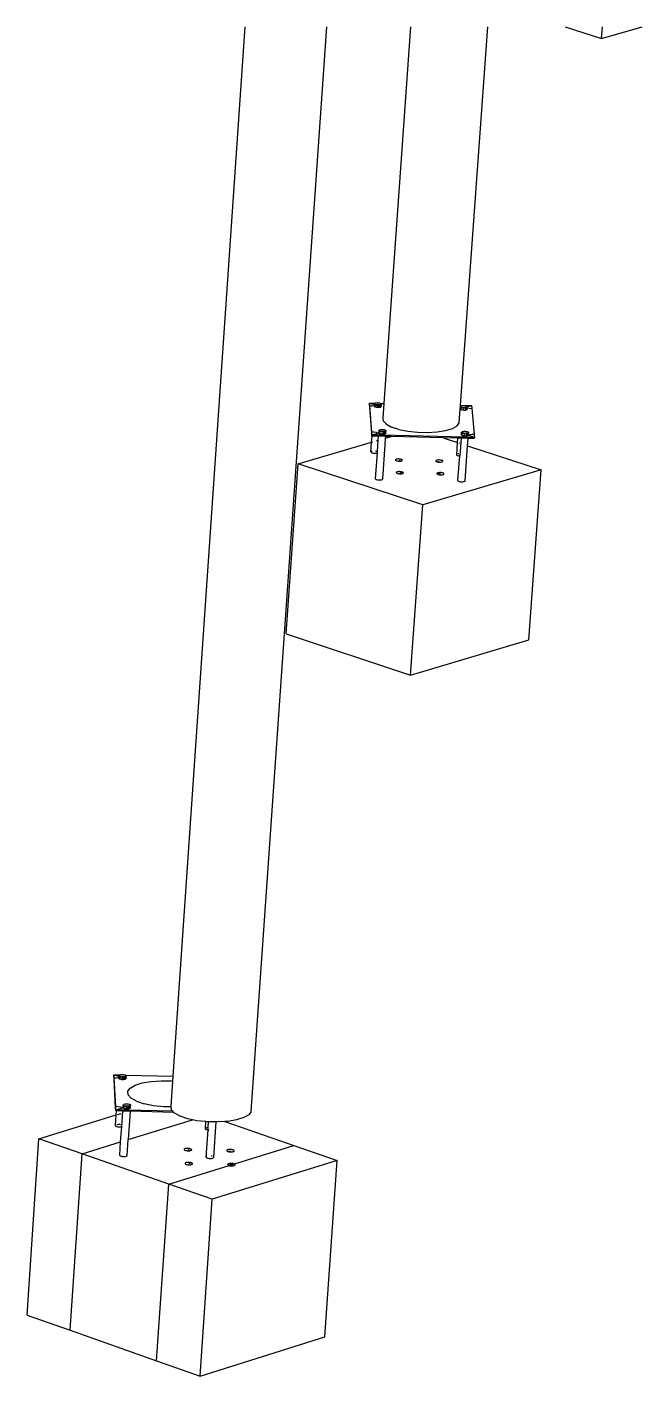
# Model space of a CAD drawing. Header units: inches. Extents: x -1925 to 2960, y -1726 to 1726.
# Drawn here: x 632.9 to 726.8, y 1520.1 to 1726 of the extents above; entities that cross this region are included whole.
import ezdxf

# ---------------------------------------------------------------- set-up
doc = ezdxf.new("R2010")
doc.units = ezdxf.units.IN
doc.header["$MEASUREMENT"] = 0

msp = doc.modelspace()

# ---------------------------------------------------------------- linework, layer by layer
for p, q in [((655.25, 1565.87), (666.23, 1726.03)), ((667.13, 1560.5), (678.69, 1726.03)), ((687.42, 1668.56), (691.51, 1726.03)), ((699.07, 1668.28), (703.25, 1726.03)), ((715.03, 1726.03), (720.6, 1724.26)), ((720.6, 1724.26), (726.76, 1726.03)), ((720.6, 1724.26), (720.73, 1726.03)), ((685.19, 1668.44), (685.2, 1668.62)), ((685.23, 1668.02), (685.19, 1668.44)), ((685.24, 1668.19), (685.2, 1668.62)), ((685.2, 1668.62), (686.01, 1668.6)), ((685.2, 1668.62), (686.17, 1668.3)), ((685.23, 1668.02), (685.24, 1668.19)), ((685.54, 1664.02), (685.23, 1668.02)), ((685.24, 1668.19), (685.59, 1668.2)), ((685.55, 1664.19), (685.24, 1668.19)), ((685.59, 1668.2), (685.92, 1668.23)), ((685.92, 1668.21), (685.91, 1668.16)), ((685.92, 1668.2), (685.91, 1668.16)), ((685.91, 1668.16), (685.93, 1668.11)), ((685.97, 1668.25), (685.92, 1668.21)), ((685.92, 1668.23), (685.93, 1668.23)), ((685.92, 1668.16), (685.94, 1668.2)), ((685.92, 1668.16), (685.93, 1668.2)), ((685.93, 1668.2), (685.92, 1668.2)), ((685.95, 1668.12), (685.92, 1668.16)), ((685.93, 1668.23), (685.95, 1668.52)), ((685.93, 1668.23), (686, 1668.25)), ((685.97, 1668.24), (685.93, 1668.2)), ((685.93, 1668.2), (685.93, 1668.23)), ((685.93, 1668.11), (685.99, 1668.07)), ((685.94, 1668.2), (685.99, 1668.24)), ((685.95, 1668.52), (685.96, 1668.56)), ((685.97, 1668.48), (685.95, 1668.52)), ((686, 1668.08), (685.95, 1668.12)), ((685.96, 1668.56), (686.01, 1668.6)), ((686.03, 1668.44), (685.97, 1668.48)), ((686.06, 1668.28), (685.97, 1668.25)), ((686, 1668.25), (685.97, 1668.24)), ((685.99, 1668.24), (686.02, 1668.25)), ((685.99, 1668.07), (686.07, 1668.03)), ((686.06, 1668.27), (686, 1668.25)), ((686, 1668.25), (686.02, 1668.25)), ((686.09, 1668.04), (686, 1668.08)), ((686.01, 1668.6), (686.09, 1668.64)), ((686.01, 1668.6), (686.01, 1668.6)), ((686.02, 1668.25), (686.2, 1668.29)), ((686.02, 1668.25), (686.07, 1668.27)), ((686.11, 1668.4), (686.03, 1668.44)), ((686.17, 1668.3), (686.06, 1668.27)), ((686.17, 1668.3), (686.06, 1668.28)), ((686.07, 1668.27), (686.18, 1668.3)), ((686.07, 1668.03), (686.19, 1668)), ((686.09, 1668.64), (686.2, 1668.66)), ((686.2, 1668.01), (686.09, 1668.04)), ((686.22, 1668.37), (686.11, 1668.4)), ((686.3, 1668.32), (686.17, 1668.3)), ((686.18, 1668.3), (686.17, 1668.3)), ((686.17, 1668.3), (686.17, 1668.3)), ((686.17, 1668.3), (686.18, 1668.3)), ((686.18, 1668.3), (686.18, 1668.3)), ((686.18, 1668.3), (686.22, 1668.3)), ((686.18, 1668.3), (686.19, 1668.3)), ((686.19, 1668), (686.32, 1667.98)), ((686.2, 1668.66), (686.33, 1668.67)), ((686.2, 1668.29), (686.22, 1668.3)), ((686.33, 1667.99), (686.2, 1668.01)), ((686.35, 1668.36), (686.22, 1668.37)), ((686.22, 1668.3), (686.36, 1668.36)), ((686.22, 1668.3), (686.3, 1668.31)), ((686.44, 1668.32), (686.3, 1668.32)), ((686.3, 1668.31), (686.44, 1668.31)), ((686.32, 1667.98), (686.46, 1667.97)), ((686.33, 1668.67), (686.46, 1668.67)), ((686.46, 1667.99), (686.33, 1667.99)), ((686.36, 1668.36), (686.35, 1668.36)), ((686.49, 1668.35), (686.36, 1668.36)), ((686.58, 1668.31), (686.44, 1668.32)), ((686.58, 1668.3), (686.44, 1668.31)), ((686.81, 1668.26), (686.45, 1668.15)), ((686.46, 1667.99), (686.45, 1668.14)), ((686.45, 1668.14), (686.97, 1668.13)), ((686.46, 1668.67), (686.6, 1668.67)), ((686.6, 1667.99), (686.46, 1667.99)), ((686.46, 1667.97), (686.46, 1667.99)), ((686.46, 1667.98), (686.6, 1667.98)), ((686.62, 1668.35), (686.49, 1668.35)), ((686.71, 1668.29), (686.58, 1668.31)), ((686.58, 1668.3), (686.7, 1668.28)), ((686.6, 1668.67), (686.73, 1668.65)), ((686.72, 1668), (686.6, 1667.99)), ((686.6, 1667.98), (686.73, 1668)), ((686.75, 1668.36), (686.62, 1668.35)), ((686.71, 1668.28), (686.7, 1668.28)), ((686.7, 1668.28), (686.81, 1668.26)), ((686.83, 1668.26), (686.71, 1668.29)), ((686.82, 1668.26), (686.71, 1668.28)), ((686.83, 1668.02), (686.72, 1668)), ((686.73, 1668.65), (686.84, 1668.62)), ((686.73, 1668), (686.85, 1668.02)), ((686.86, 1668.39), (686.75, 1668.36)), ((686.81, 1668.26), (686.9, 1668.22)), ((686.82, 1668.26), (686.81, 1668.26)), ((686.83, 1668.25), (686.82, 1668.26)), ((686.83, 1668.26), (686.82, 1668.26)), ((686.92, 1668.22), (686.83, 1668.26)), ((686.92, 1668.22), (686.83, 1668.25)), ((686.91, 1668.06), (686.83, 1668.02)), ((686.84, 1668.62), (686.93, 1668.58)), ((686.85, 1668.02), (686.93, 1668.05)), ((686.94, 1668.42), (686.86, 1668.39)), ((686.9, 1668.22), (686.96, 1668.18)), ((686.96, 1668.09), (686.91, 1668.06)), ((686.97, 1668.17), (686.92, 1668.22)), ((686.97, 1668.18), (686.92, 1668.22)), ((686.93, 1668.58), (687.42, 1668.56)), ((686.93, 1668.58), (686.93, 1668.58)), ((686.93, 1668.58), (686.98, 1668.54)), ((686.93, 1668.05), (686.98, 1668.09)), ((686.99, 1668.46), (686.94, 1668.42)), ((686.96, 1668.18), (686.98, 1668.14)), ((686.97, 1668.13), (686.96, 1668.09)), ((687, 1668.14), (686.97, 1668.18)), ((686.98, 1668.16), (686.97, 1668.17)), ((686.98, 1668.14), (686.97, 1668.13)), ((686.97, 1668.13), (686.99, 1668.13)), ((686.98, 1668.54), (687, 1668.5)), ((686.98, 1668.16), (687, 1668.5)), ((686.99, 1668.13), (686.98, 1668.16)), ((686.98, 1668.14), (686.98, 1668.16)), ((686.98, 1668.09), (686.99, 1668.13)), ((687, 1668.5), (686.99, 1668.46)), ((686.99, 1668.13), (687, 1668.14)), ((687, 1668.13), (686.99, 1668.13)), ((686.99, 1668.13), (687, 1668.13)), ((686.99, 1668.13), (686.99, 1668.13)), ((687.26, 1666.32), (687.42, 1668.56)), ((699.04, 1667.79), (699.06, 1668.07)), ((699.06, 1668.13), (699.07, 1668.28)), ((699.06, 1668.13), (699.11, 1668.17)), ((699.06, 1668.13), (699.06, 1668.13)), ((699.06, 1668.07), (699.06, 1668.13)), ((699.07, 1668.05), (699.06, 1668.07)), ((699.07, 1668.28), (699.4, 1668.27)), ((699.12, 1668.01), (699.07, 1668.05)), ((699.11, 1668.17), (699.19, 1668.2)), ((699.21, 1667.97), (699.12, 1668.01)), ((699.26, 1667.87), (699.15, 1667.85)), ((699.17, 1667.84), (699.27, 1667.87)), ((699.19, 1668.2), (699.3, 1668.23)), ((699.32, 1667.94), (699.21, 1667.97)), ((699.39, 1667.88), (699.26, 1667.87)), ((699.27, 1667.87), (699.4, 1667.88)), ((699.3, 1668.23), (699.42, 1668.24)), ((699.45, 1667.92), (699.32, 1667.94)), ((699.53, 1667.89), (699.39, 1667.88)), ((699.4, 1668.27), (699.42, 1668.24)), ((699.4, 1668.27), (700.77, 1668.24)), ((699.4, 1667.88), (699.53, 1667.88)), ((699.42, 1668.24), (699.56, 1668.24)), ((699.42, 1668.24), (699.42, 1668.24)), ((699.59, 1667.91), (699.45, 1667.92)), ((699.53, 1667.89), (699.59, 1667.9)), ((699.59, 1667.88), (699.53, 1667.89)), ((699.53, 1667.88), (699.59, 1667.88)), ((699.56, 1668.24), (699.7, 1668.23)), ((699.72, 1667.92), (699.59, 1667.91)), ((699.7, 1668.23), (699.83, 1668.21)), ((699.85, 1667.93), (699.72, 1667.92)), ((699.81, 1667.86), (699.72, 1667.87)), ((699.72, 1667.86), (699.8, 1667.85)), ((699.92, 1667.83), (699.81, 1667.86)), ((699.83, 1668.21), (699.94, 1668.18)), ((699.9, 1667.94), (699.85, 1667.93)), ((699.96, 1667.95), (699.9, 1667.94)), ((699.9, 1667.94), (700.09, 1667.89)), ((699.94, 1668.18), (700.02, 1668.15)), ((700.04, 1667.99), (699.96, 1667.95)), ((700.02, 1668.15), (700.08, 1668.11)), ((700.09, 1668.02), (700.04, 1667.99)), ((700.08, 1668.11), (700.1, 1668.07)), ((700.08, 1667.74), (700.09, 1667.89)), ((700.1, 1668.07), (700.09, 1668.02)), ((700.09, 1667.89), (700.1, 1668.07)), ((700.09, 1667.89), (700.12, 1667.88)), ((700.1, 1668.05), (700.75, 1668.25)), ((700.12, 1667.88), (700.45, 1667.83)), ((700.77, 1668.24), (700.81, 1667.81)), ((687.32, 1665.85), (687.26, 1666.32)), ((687.76, 1665.38), (687.32, 1665.85)), ((698.88, 1665.61), (699.03, 1667.71)), ((699.03, 1667.77), (699.04, 1667.77)), ((699.03, 1667.71), (699.03, 1667.77)), ((699.04, 1667.69), (699.03, 1667.71)), ((699.04, 1667.77), (699.08, 1667.81)), ((699.07, 1667.81), (699.04, 1667.79)), ((699.04, 1667.77), (699.04, 1667.79)), ((699.1, 1667.65), (699.04, 1667.69)), ((699.15, 1667.85), (699.07, 1667.81)), ((699.08, 1667.81), (699.17, 1667.84)), ((699.19, 1667.61), (699.1, 1667.65)), ((699.3, 1667.58), (699.19, 1667.61)), ((699.43, 1667.56), (699.3, 1667.58)), ((699.56, 1667.55), (699.43, 1667.56)), ((699.57, 1667.72), (699.55, 1667.72)), ((699.56, 1667.55), (699.7, 1667.56)), ((699.56, 1667.55), (699.7, 1667.55)), ((699.82, 1667.57), (699.7, 1667.56)), ((699.7, 1667.55), (699.83, 1667.56)), ((699.91, 1667.82), (699.71, 1667.77)), ((699.8, 1667.85), (699.91, 1667.82)), ((699.93, 1667.59), (699.82, 1667.57)), ((699.83, 1667.56), (699.94, 1667.59)), ((699.92, 1667.83), (699.91, 1667.82)), ((699.91, 1667.82), (700, 1667.79)), ((700.01, 1667.79), (699.92, 1667.83)), ((700.01, 1667.62), (699.93, 1667.59)), ((699.94, 1667.59), (700.03, 1667.62)), ((700, 1667.79), (700.05, 1667.75)), ((700.07, 1667.75), (700.01, 1667.79)), ((700.06, 1667.66), (700.01, 1667.62)), ((700.03, 1667.62), (700.08, 1667.66)), ((700.05, 1667.75), (700.07, 1667.7)), ((700.07, 1667.7), (700.06, 1667.66)), ((700.08, 1667.74), (700.07, 1667.75)), ((700.07, 1667.7), (700.08, 1667.74)), ((700.09, 1667.7), (700.08, 1667.74)), ((700.08, 1667.66), (700.09, 1667.7)), ((700.45, 1667.83), (700.81, 1667.81)), ((700.81, 1667.81), (701.15, 1663.81)), ((685.54, 1664.02), (685.55, 1664.19)), ((685.57, 1663.59), (685.54, 1664.02)), ((685.91, 1664.17), (685.55, 1664.19)), ((685.59, 1663.76), (685.55, 1664.19)), ((685.57, 1663.59), (685.59, 1663.76)), ((685.59, 1663.76), (686.53, 1664.04)), ((686.96, 1663.73), (685.59, 1663.76)), ((686.24, 1664.12), (685.91, 1664.17)), ((686.53, 1664.04), (686.24, 1664.12)), ((686.76, 1663.95), (686.53, 1664.04)), ((686.62, 1664.13), (686.61, 1664.09)), ((686.62, 1664.12), (686.61, 1664.08)), ((686.61, 1664.08), (686.63, 1664.04)), ((686.68, 1664.17), (686.62, 1664.13)), ((686.63, 1664.13), (686.62, 1664.12)), ((686.63, 1664.13), (686.65, 1664.45)), ((686.68, 1664.16), (686.63, 1664.13)), ((686.63, 1664.08), (686.64, 1664.13)), ((686.63, 1664.08), (686.63, 1664.13)), ((686.65, 1664.04), (686.63, 1664.08)), ((686.63, 1664.04), (686.69, 1663.99)), ((686.64, 1664.13), (686.69, 1664.17)), ((686.65, 1664.45), (686.67, 1664.49)), ((686.67, 1664.4), (686.65, 1664.45)), ((686.7, 1664), (686.65, 1664.04)), ((686.67, 1664.49), (686.72, 1664.53)), ((686.73, 1664.36), (686.67, 1664.4)), ((686.76, 1664.2), (686.68, 1664.16)), ((686.76, 1664.2), (686.68, 1664.17)), ((686.69, 1664.17), (686.77, 1664.2)), ((686.69, 1663.99), (686.78, 1663.96)), ((686.79, 1663.96), (686.7, 1664)), ((686.72, 1664.53), (686.8, 1664.56)), ((686.82, 1664.33), (686.73, 1664.36)), ((686.81, 1664.21), (686.76, 1664.2)), ((686.81, 1664.21), (686.76, 1664.2)), ((686.91, 1663.84), (686.76, 1663.95)), ((686.77, 1664.2), (686.81, 1664.21)), ((686.78, 1663.96), (686.89, 1663.93)), ((686.79, 1663.96), (686.9, 1663.94)), ((686.8, 1664.56), (686.91, 1664.58)), ((686.93, 1664.3), (686.82, 1664.33)), ((686.89, 1663.93), (687.03, 1663.91)), ((687.03, 1663.92), (686.9, 1663.94)), ((686.91, 1664.58), (687.03, 1664.6)), ((686.96, 1663.73), (686.91, 1663.84)), ((687, 1664.24), (686.92, 1664.23)), ((687, 1664.23), (686.92, 1664.23)), ((687.06, 1664.28), (686.93, 1664.3)), ((687.05, 1664.24), (687, 1664.24)), ((687.05, 1664.23), (687, 1664.23)), ((687.03, 1664.6), (687.17, 1664.6)), ((687.03, 1663.92), (687.17, 1663.91)), ((687.03, 1663.91), (687.17, 1663.9)), ((687.19, 1664.27), (687.06, 1664.28)), ((687.17, 1664.6), (687.3, 1664.59)), ((687.3, 1663.91), (687.17, 1663.91)), ((687.17, 1663.9), (687.31, 1663.9)), ((687.17, 1663.9), (687.31, 1663.9)), ((687.52, 1664.18), (687.18, 1664.08)), ((687.62, 1664.05), (687.18, 1664.07)), ((687.33, 1664.27), (687.19, 1664.27)), ((687.28, 1664.23), (687.19, 1664.24)), ((687.19, 1664.23), (687.28, 1664.23)), ((687.28, 1664.23), (687.41, 1664.21)), ((687.42, 1664.21), (687.28, 1664.23)), ((687.3, 1664.59), (687.43, 1664.57)), ((687.43, 1663.92), (687.3, 1663.91)), ((687.31, 1663.9), (687.44, 1663.92)), ((687.31, 1663.9), (687.44, 1663.91)), ((687.46, 1664.29), (687.33, 1664.27)), ((687.41, 1664.21), (687.52, 1664.18)), ((687.53, 1664.18), (687.42, 1664.21)), ((687.43, 1664.57), (687.54, 1664.54)), ((687.54, 1663.95), (687.43, 1663.92)), ((687.44, 1663.91), (687.55, 1663.94)), ((687.44, 1663.92), (687.55, 1663.94)), ((687.56, 1664.31), (687.46, 1664.29)), ((687.52, 1664.18), (687.6, 1664.14)), ((687.52, 1664.18), (687.52, 1664.18)), ((687.53, 1664.18), (687.52, 1664.18)), ((687.62, 1664.15), (687.53, 1664.18)), ((687.54, 1664.54), (687.63, 1664.5)), ((687.62, 1663.98), (687.54, 1663.95)), ((687.55, 1663.94), (687.63, 1663.98)), ((687.55, 1663.94), (687.63, 1663.97)), ((687.64, 1664.34), (687.56, 1664.31)), ((687.6, 1664.14), (687.63, 1664.13)), ((687.63, 1664.14), (687.62, 1664.15)), ((687.62, 1663.98), (687.67, 1664.02)), ((687.63, 1664.5), (687.69, 1664.46)), ((687.63, 1663.98), (687.69, 1664.02)), ((687.63, 1663.97), (687.69, 1664.01)), ((687.69, 1664.38), (687.64, 1664.34)), ((687.68, 1664.1), (687.67, 1664.11)), ((687.67, 1664.08), (687.68, 1664.06)), ((687.68, 1664.05), (687.67, 1664.05)), ((687.68, 1664.05), (687.67, 1664.02)), ((687.68, 1664.06), (687.71, 1664.42)), ((687.7, 1664.06), (687.68, 1664.1)), ((687.68, 1664.06), (687.68, 1664.05)), ((687.68, 1664.05), (687.7, 1664.05)), ((687.69, 1664.46), (687.71, 1664.42)), ((687.71, 1664.42), (687.69, 1664.38)), ((687.69, 1664.01), (687.7, 1664.05)), ((687.69, 1664.02), (687.7, 1664.05)), ((687.7, 1664.05), (687.7, 1664.06)), ((687.7, 1664.06), (687.7, 1664.06)), ((687.76, 1665.38), (688.57, 1664.96)), ((689.69, 1664.6), (688.57, 1664.96)), ((689.69, 1664.6), (691.04, 1664.33)), ((691.04, 1664.33), (692.53, 1664.18)), ((692.53, 1664.18), (694.05, 1664.15)), ((694.05, 1664.15), (695.51, 1664.24)), ((695.51, 1664.24), (696.8, 1664.45)), ((696.8, 1664.45), (697.83, 1664.76)), ((697.83, 1664.76), (698.54, 1665.16)), ((698.54, 1665.16), (698.88, 1665.61)), ((699.19, 1663.8), (699.21, 1663.76)), ((699.21, 1663.84), (699.2, 1663.8)), ((699.26, 1663.88), (699.21, 1663.84)), ((699.21, 1663.76), (699.27, 1663.72)), ((699.22, 1663.8), (699.24, 1664.16)), ((699.22, 1663.8), (699.23, 1663.84)), ((699.24, 1663.76), (699.22, 1663.8)), ((699.23, 1663.84), (699.28, 1663.88)), ((699.24, 1664.16), (699.26, 1664.2)), ((699.26, 1664.12), (699.24, 1664.16)), ((699.29, 1663.71), (699.24, 1663.76)), ((699.26, 1664.2), (699.31, 1664.24)), ((699.32, 1664.08), (699.26, 1664.12)), ((699.35, 1663.92), (699.26, 1663.88)), ((699.28, 1663.88), (699.36, 1663.91)), ((699.31, 1664.24), (699.39, 1664.27)), ((699.41, 1664.04), (699.32, 1664.08)), ((699.4, 1663.93), (699.35, 1663.92)), ((699.36, 1663.91), (699.4, 1663.92)), ((699.39, 1664.27), (699.49, 1664.3)), ((699.52, 1664.01), (699.41, 1664.04)), ((699.49, 1664.3), (699.62, 1664.31)), ((699.59, 1663.95), (699.51, 1663.94)), ((699.59, 1663.95), (699.51, 1663.95)), ((699.65, 1663.99), (699.52, 1664.01)), ((699.73, 1663.96), (699.59, 1663.95)), ((699.59, 1663.95), (699.73, 1663.95)), ((699.62, 1664.31), (699.76, 1664.31)), ((699.78, 1663.98), (699.65, 1663.99)), ((699.78, 1663.96), (699.72, 1663.96)), ((699.78, 1663.95), (699.73, 1663.96)), ((699.78, 1663.95), (699.73, 1663.95)), ((699.77, 1663.79), (699.74, 1663.79)), ((699.77, 1663.78), (699.74, 1663.78)), ((699.76, 1663.62), (699.74, 1663.78)), ((699.76, 1664.31), (699.89, 1664.3)), ((699.92, 1663.99), (699.78, 1663.98)), ((699.89, 1664.3), (700.02, 1664.28)), ((700.11, 1663.89), (699.91, 1663.83)), ((700.21, 1663.77), (699.91, 1663.78)), ((700.05, 1664), (699.92, 1663.99)), ((700, 1663.93), (699.92, 1663.94)), ((700, 1663.93), (699.92, 1663.94)), ((699.92, 1663.93), (700, 1663.92)), ((700.11, 1663.9), (700, 1663.93)), ((700.12, 1663.9), (700, 1663.93)), ((700, 1663.92), (700.11, 1663.89)), ((700.02, 1664.28), (700.13, 1664.25)), ((700.15, 1664.02), (700.05, 1664)), ((700.2, 1663.86), (700.11, 1663.9)), ((700.12, 1663.9), (700.11, 1663.89)), ((700.11, 1663.89), (700.19, 1663.86)), ((700.11, 1663.89), (700.11, 1663.89)), ((700.2, 1663.86), (700.12, 1663.9)), ((700.13, 1664.25), (700.22, 1664.22)), ((700.23, 1664.05), (700.15, 1664.02)), ((700.19, 1663.86), (700.22, 1663.84)), ((700.2, 1663.86), (700.22, 1663.85)), ((700.21, 1663.86), (700.2, 1663.86)), ((700.22, 1663.85), (700.21, 1663.86)), ((700.22, 1664.22), (700.28, 1664.18)), ((700.28, 1664.09), (700.23, 1664.05)), ((700.47, 1663.77), (700.25, 1663.72)), ((700.27, 1663.82), (700.26, 1663.82)), ((700.27, 1663.79), (700.26, 1663.81)), ((700.26, 1663.79), (700.27, 1663.77)), ((700.27, 1663.77), (700.26, 1663.73)), ((700.27, 1663.77), (700.26, 1663.77)), ((700.27, 1663.79), (700.3, 1664.13)), ((700.29, 1663.77), (700.27, 1663.82)), ((700.28, 1663.78), (700.27, 1663.79)), ((700.27, 1663.77), (700.27, 1663.79)), ((700.27, 1663.73), (700.28, 1663.78)), ((700.27, 1663.77), (700.27, 1663.77)), ((700.28, 1664.18), (700.3, 1664.13)), ((700.3, 1664.13), (700.28, 1664.09)), ((700.28, 1663.73), (700.29, 1663.77)), ((700.29, 1663.77), (700.29, 1663.77)), ((700.29, 1663.77), (700.29, 1663.77)), ((700.8, 1663.8), (700.47, 1663.77)), ((701.15, 1663.81), (700.8, 1663.8)), ((701.15, 1663.81), (701.19, 1663.38)), ((674.29, 1659.34), (685.51, 1662.65)), ((685.41, 1661.16), (685.51, 1662.65)), ((685.51, 1662.65), (685.58, 1663.59)), ((685.51, 1662.65), (685.7, 1662.7)), ((685.58, 1663.59), (685.57, 1663.59)), ((686.57, 1663.56), (685.58, 1663.59)), ((686.24, 1662.86), (686.53, 1662.94)), ((686.41, 1661.22), (686.53, 1662.94)), ((686.53, 1662.94), (686.57, 1663.56)), ((686.95, 1663.55), (686.57, 1663.56)), ((686.95, 1663.55), (686.96, 1663.73)), ((687.66, 1663.54), (686.95, 1663.55)), ((699.82, 1663.42), (686.96, 1663.73)), ((687.2, 1657.04), (687.57, 1662.25)), ((687.57, 1662.25), (687.56, 1662.27)), ((687.57, 1662.25), (687.56, 1662.25)), ((687.57, 1662.25), (687.65, 1663.27)), ((687.63, 1663.27), (687.65, 1663.27)), ((687.65, 1663.27), (687.66, 1663.54)), ((687.65, 1663.27), (688.47, 1663.52)), ((688.47, 1663.52), (687.66, 1663.54)), ((696.45, 1663.32), (688.47, 1663.52)), ((696.45, 1663.32), (698.63, 1662.61)), ((698.68, 1663.27), (696.45, 1663.32)), ((698.5, 1660.73), (698.63, 1662.61)), ((698.63, 1662.61), (698.68, 1663.27)), ((699.15, 1663.26), (698.68, 1663.27)), ((698.81, 1662.55), (698.92, 1662.51)), ((699.15, 1663.26), (698.95, 1660.55)), ((699.8, 1663.24), (699.15, 1663.26)), ((699.27, 1663.72), (699.36, 1663.68)), ((699.38, 1663.68), (699.29, 1663.71)), ((699.36, 1663.68), (699.47, 1663.65)), ((699.38, 1663.68), (699.49, 1663.65)), ((699.47, 1663.65), (699.61, 1663.63)), ((699.62, 1663.63), (699.49, 1663.65)), ((699.61, 1663.63), (699.75, 1663.62)), ((699.76, 1663.62), (699.62, 1663.63)), ((699.75, 1663.62), (699.76, 1663.62)), ((699.76, 1663.62), (699.89, 1663.62)), ((699.76, 1663.62), (699.9, 1663.62)), ((699.77, 1656.77), (700.16, 1662.11)), ((699.8, 1663.24), (699.82, 1663.42)), ((700.24, 1663.23), (699.8, 1663.24)), ((699.85, 1663.52), (699.82, 1663.42)), ((701.19, 1663.38), (699.82, 1663.42)), ((699.98, 1663.63), (699.85, 1663.52)), ((699.89, 1663.62), (700.01, 1663.64)), ((699.9, 1663.62), (700.03, 1663.63)), ((700.01, 1663.64), (699.98, 1663.63)), ((700.19, 1663.71), (700.01, 1663.64)), ((700.01, 1663.64), (700.02, 1663.64)), ((700.13, 1663.66), (700.02, 1663.64)), ((700.03, 1663.63), (700.14, 1663.66)), ((700.21, 1663.69), (700.13, 1663.66)), ((700.14, 1663.66), (700.22, 1663.69)), ((700.15, 1662.11), (700.16, 1662.11)), ((700.16, 1662.11), (700.24, 1663.23)), ((700.16, 1662.11), (711.39, 1658.43)), ((700.21, 1663.71), (700.19, 1663.71)), ((700.21, 1663.7), (700.2, 1663.71)), ((700.21, 1663.69), (700.25, 1663.72)), ((700.21, 1663.69), (700.21, 1663.69)), ((700.22, 1663.7), (700.22, 1663.7)), ((700.23, 1663.7), (700.22, 1663.7)), ((700.22, 1663.69), (700.23, 1663.7)), ((700.23, 1663.7), (700.28, 1663.73)), ((701.19, 1663.38), (700.23, 1663.7)), ((700.24, 1663.72), (700.26, 1663.73)), ((700.25, 1663.72), (700.24, 1663.72)), ((701.18, 1663.21), (700.24, 1663.23)), ((700.25, 1663.72), (700.27, 1663.73)), ((701.18, 1663.21), (701.19, 1663.38)), ((685.42, 1661.2), (685.41, 1661.16)), ((685.41, 1661.16), (685.43, 1661.11)), ((685.48, 1661.24), (685.42, 1661.2)), ((685.43, 1661.11), (685.49, 1661.07)), ((685.56, 1661.27), (685.48, 1661.24)), ((685.49, 1661.07), (685.58, 1661.03)), ((685.6, 1661.28), (685.56, 1661.27)), ((685.58, 1661.03), (685.69, 1661)), ((685.69, 1661), (685.83, 1660.98)), ((685.83, 1660.98), (685.97, 1660.97)), ((685.97, 1660.97), (686.11, 1660.98)), ((686.11, 1657.07), (686.39, 1661.03)), ((686.11, 1660.98), (686.24, 1660.99)), ((686.21, 1661.28), (686.13, 1661.3)), ((686.33, 1661.25), (686.21, 1661.28)), ((686.24, 1660.99), (686.35, 1661.01)), ((686.41, 1661.22), (686.33, 1661.25)), ((686.35, 1661.01), (686.39, 1661.03)), ((686.39, 1661.03), (686.41, 1661.22)), ((689.14, 1659.98), (689.12, 1659.94)), ((689.12, 1659.94), (689.14, 1659.89)), ((689.19, 1660.02), (689.14, 1659.98)), ((689.14, 1659.89), (689.2, 1659.85)), ((689.27, 1660.05), (689.19, 1660.02)), ((689.2, 1659.85), (689.29, 1659.81)), ((689.38, 1660.08), (689.27, 1660.05)), ((689.29, 1659.81), (689.4, 1659.78)), ((689.51, 1660.09), (689.38, 1660.08)), ((689.4, 1659.78), (689.54, 1659.76)), ((689.65, 1660.09), (689.51, 1660.09)), ((689.54, 1659.76), (689.68, 1659.75)), ((689.79, 1660.08), (689.65, 1660.09)), ((689.66, 1659.92), (690.06, 1659.79)), ((689.68, 1659.75), (689.82, 1659.76)), ((689.93, 1660.06), (689.79, 1660.08)), ((689.82, 1659.76), (689.95, 1659.77)), ((690.04, 1660.03), (689.93, 1660.06)), ((689.95, 1659.77), (690.06, 1659.79)), ((690.13, 1660), (690.04, 1660.03)), ((690.06, 1659.79), (690.14, 1659.83)), ((690.19, 1659.96), (690.13, 1660)), ((690.14, 1659.83), (690.19, 1659.87)), ((690.21, 1659.91), (690.19, 1659.96)), ((690.19, 1659.87), (690.21, 1659.91)), ((695.31, 1659.83), (695.3, 1659.79)), ((695.3, 1659.79), (695.32, 1659.74)), ((695.37, 1659.87), (695.31, 1659.83)), ((695.32, 1659.74), (695.38, 1659.7)), ((695.45, 1659.9), (695.37, 1659.87)), ((695.38, 1659.7), (695.47, 1659.66)), ((695.56, 1659.93), (695.45, 1659.9)), ((695.47, 1659.66), (695.84, 1659.77)), ((695.47, 1659.66), (695.58, 1659.63)), ((695.69, 1659.94), (695.56, 1659.93)), ((695.58, 1659.63), (695.72, 1659.61)), ((695.83, 1659.94), (695.69, 1659.94)), ((695.97, 1659.93), (695.83, 1659.94)), ((696.1, 1659.91), (695.97, 1659.93)), ((696.22, 1659.88), (696.1, 1659.91)), ((696.13, 1659.62), (696.24, 1659.64)), ((696.31, 1659.85), (696.22, 1659.88)), ((696.24, 1659.64), (696.32, 1659.68)), ((696.37, 1659.8), (696.31, 1659.85)), ((696.32, 1659.68), (696.37, 1659.72)), ((696.39, 1659.76), (696.37, 1659.8)), ((696.37, 1659.72), (696.39, 1659.76)), ((698.52, 1660.69), (698.5, 1660.73)), ((698.52, 1660.69), (698.58, 1660.64)), ((698.58, 1660.64), (698.67, 1660.61)), ((698.67, 1660.61), (698.78, 1660.58)), ((698.76, 1660.87), (698.68, 1660.85)), ((698.68, 1656.79), (698.95, 1660.55)), ((698.8, 1660.88), (698.76, 1660.87)), ((698.78, 1660.58), (698.91, 1660.56)), ((698.91, 1660.56), (698.95, 1660.55)), ((672.48, 1633.41), (674.29, 1659.34)), ((693.31, 1653.07), (674.29, 1659.34)), ((689.29, 1658.05), (689.27, 1658.01)), ((689.27, 1658.01), (689.3, 1657.96)), ((689.34, 1658.09), (689.29, 1658.05)), ((689.3, 1657.96), (689.35, 1657.92)), ((689.42, 1658.12), (689.34, 1658.09)), ((689.35, 1657.92), (689.44, 1657.88)), ((689.54, 1658.15), (689.42, 1658.12)), ((689.44, 1657.88), (689.56, 1657.85)), ((689.67, 1658.16), (689.54, 1658.15)), ((689.56, 1657.85), (689.69, 1657.83)), ((689.81, 1658.16), (689.67, 1658.16)), ((689.69, 1657.83), (689.83, 1657.82)), ((689.95, 1658.15), (689.81, 1658.16)), ((689.82, 1657.99), (690.2, 1658.1)), ((689.83, 1657.82), (689.97, 1657.82)), ((690.08, 1658.13), (689.95, 1658.15)), ((689.97, 1657.82), (690.1, 1657.84)), ((690.2, 1658.1), (690.08, 1658.13)), ((690.1, 1657.84), (690.22, 1657.86)), ((690.29, 1658.07), (690.2, 1658.1)), ((690.22, 1657.86), (690.3, 1657.89)), ((690.34, 1658.02), (690.29, 1658.07)), ((690.3, 1657.89), (690.35, 1657.93)), ((690.37, 1657.98), (690.34, 1658.02)), ((690.35, 1657.93), (690.37, 1657.98)), ((711.39, 1658.43), (693.31, 1653.07)), ((695.47, 1657.9), (695.46, 1657.85)), ((695.46, 1657.85), (695.48, 1657.81)), ((695.53, 1657.94), (695.47, 1657.9)), ((695.48, 1657.81), (695.54, 1657.77)), ((695.61, 1657.97), (695.53, 1657.94)), ((695.54, 1657.77), (695.63, 1657.73)), ((695.72, 1657.99), (695.61, 1657.97)), ((695.61, 1657.97), (696.01, 1657.84)), ((695.63, 1657.73), (695.74, 1657.7)), ((695.72, 1659.61), (695.86, 1659.6)), ((695.85, 1658.01), (695.72, 1657.99)), ((695.74, 1657.7), (695.88, 1657.68)), ((695.99, 1658.01), (695.85, 1658.01)), ((695.86, 1659.6), (696, 1659.6)), ((695.88, 1657.68), (696.02, 1657.67)), ((696.13, 1658), (695.99, 1658.01)), ((696, 1659.6), (696.13, 1659.62)), ((696.02, 1657.67), (696.16, 1657.67)), ((696.27, 1657.98), (696.13, 1658)), ((696.16, 1657.67), (696.29, 1657.69)), ((696.38, 1657.95), (696.27, 1657.98)), ((696.29, 1657.69), (696.4, 1657.71)), ((696.47, 1657.91), (696.38, 1657.95)), ((696.4, 1657.71), (696.48, 1657.74)), ((696.53, 1657.87), (696.47, 1657.91)), ((696.48, 1657.74), (696.54, 1657.78)), ((696.55, 1657.83), (696.53, 1657.87)), ((696.54, 1657.78), (696.55, 1657.83)), ((709.47, 1632.49), (711.39, 1658.43)), ((686.13, 1657.03), (686.11, 1657.07)), ((686.13, 1657.03), (686.19, 1656.98)), ((686.19, 1656.98), (686.28, 1656.95)), ((686.28, 1656.95), (686.4, 1656.92)), ((686.4, 1656.92), (686.53, 1656.9)), ((686.53, 1656.9), (686.67, 1656.89)), ((686.67, 1656.89), (686.81, 1656.89)), ((686.81, 1656.89), (686.94, 1656.9)), ((686.94, 1656.9), (687.05, 1656.93)), ((687.05, 1656.93), (687.14, 1656.96)), ((687.14, 1656.96), (687.19, 1657)), ((687.2, 1657.04), (687.19, 1657.06)), ((687.19, 1657), (687.2, 1657.04)), ((698.7, 1656.75), (698.68, 1656.79)), ((698.7, 1656.75), (698.76, 1656.71)), ((698.76, 1656.71), (698.85, 1656.67)), ((698.85, 1656.67), (698.97, 1656.64)), ((698.97, 1656.64), (699.1, 1656.62)), ((699.1, 1656.62), (699.24, 1656.61)), ((699.24, 1656.61), (699.38, 1656.61)), ((699.38, 1656.61), (699.51, 1656.63)), ((699.51, 1656.63), (699.62, 1656.65)), ((699.62, 1656.65), (699.71, 1656.68)), ((699.71, 1656.68), (699.76, 1656.72)), ((699.77, 1656.77), (699.76, 1656.79)), ((699.76, 1656.72), (699.77, 1656.77)), ((691.44, 1627.08), (693.31, 1653.07)), ((672.48, 1633.41), (691.44, 1627.08)), ((691.44, 1627.08), (709.47, 1632.49)), ((646.19, 1565.92), (646.2, 1566.1)), ((646.22, 1565.45), (646.19, 1565.92)), ((646.23, 1565.63), (646.2, 1566.1)), ((646.2, 1566.1), (647.09, 1566.08)), ((646.2, 1566.1), (647.21, 1565.76)), ((646.22, 1565.45), (646.23, 1565.63)), ((646.47, 1561.05), (646.22, 1565.45)), ((646.23, 1565.63), (646.6, 1565.64)), ((646.48, 1561.23), (646.23, 1565.63)), ((646.6, 1565.64), (646.95, 1565.68)), ((646.95, 1565.65), (646.93, 1565.6)), ((646.95, 1565.64), (646.93, 1565.59)), ((646.93, 1565.59), (646.95, 1565.55)), ((647, 1565.69), (646.95, 1565.65)), ((647, 1565.69), (646.95, 1565.65)), ((646.95, 1565.68), (646.96, 1565.68)), ((646.95, 1565.65), (646.96, 1565.68)), ((646.95, 1565.6), (646.97, 1565.65)), ((646.95, 1565.6), (646.95, 1565.65)), ((646.95, 1565.65), (646.95, 1565.64)), ((646.97, 1565.55), (646.95, 1565.6)), ((646.95, 1565.55), (647.01, 1565.5)), ((646.96, 1565.68), (646.98, 1565.98)), ((646.96, 1565.68), (647.03, 1565.7)), ((646.97, 1565.65), (647.02, 1565.69)), ((647.03, 1565.51), (646.97, 1565.55)), ((646.98, 1565.98), (646.99, 1566.02)), ((647, 1565.93), (646.98, 1565.98)), ((646.99, 1566.02), (647.04, 1566.06)), ((647.06, 1565.88), (647, 1565.93)), ((647.09, 1565.73), (647, 1565.69)), ((647.03, 1565.7), (647, 1565.69)), ((647.01, 1565.5), (647.11, 1565.46)), ((647.02, 1565.69), (647.05, 1565.7)), ((647.09, 1565.72), (647.03, 1565.7)), ((647.03, 1565.7), (647.05, 1565.7)), ((647.12, 1565.47), (647.03, 1565.51)), ((647.04, 1566.06), (647.09, 1566.08)), ((647.05, 1565.7), (647.24, 1565.75)), ((647.05, 1565.7), (647.11, 1565.72)), ((647.15, 1565.84), (647.06, 1565.88)), ((647.09, 1566.08), (647.13, 1566.1)), ((647.21, 1565.76), (647.09, 1565.73)), ((647.21, 1565.75), (647.09, 1565.72)), ((647.11, 1565.72), (647.22, 1565.75)), ((647.11, 1565.46), (647.23, 1565.43)), ((647.24, 1565.44), (647.12, 1565.47)), ((647.13, 1566.1), (647.24, 1566.12)), ((647.26, 1565.81), (647.15, 1565.84)), ((647.34, 1565.77), (647.21, 1565.76)), ((647.21, 1565.76), (647.21, 1565.76)), ((647.21, 1565.76), (647.23, 1565.75)), ((647.22, 1565.75), (647.21, 1565.75)), ((647.22, 1565.75), (647.23, 1565.75)), ((647.23, 1565.75), (647.27, 1565.76)), ((647.23, 1565.75), (647.24, 1565.75)), ((647.23, 1565.43), (647.37, 1565.4)), ((647.24, 1566.12), (647.38, 1566.14)), ((647.24, 1565.75), (647.27, 1565.76)), ((647.37, 1565.42), (647.24, 1565.44)), ((647.36, 1565.8), (647.26, 1565.81)), ((647.27, 1565.76), (647.36, 1565.8)), ((647.27, 1565.76), (647.34, 1565.76)), ((647.34, 1565.76), (647.49, 1565.77)), ((647.49, 1565.77), (647.34, 1565.77)), ((647.4, 1565.79), (647.36, 1565.8)), ((647.51, 1565.41), (647.37, 1565.42)), ((647.37, 1565.4), (647.51, 1565.39)), ((647.38, 1566.14), (647.52, 1566.14)), ((647.54, 1565.78), (647.4, 1565.79)), ((647.64, 1565.76), (647.49, 1565.77)), ((647.64, 1565.76), (647.49, 1565.77)), ((647.89, 1565.7), (647.5, 1565.59)), ((647.51, 1565.41), (647.5, 1565.58)), ((647.5, 1565.58), (648.05, 1565.57)), ((647.66, 1565.41), (647.51, 1565.41)), ((647.51, 1565.39), (647.51, 1565.41)), ((647.51, 1565.4), (647.66, 1565.4)), ((647.52, 1566.14), (647.66, 1566.13)), ((647.68, 1565.78), (647.54, 1565.78)), ((647.64, 1565.76), (647.77, 1565.74)), ((647.78, 1565.74), (647.64, 1565.76)), ((647.66, 1566.13), (647.8, 1566.11)), ((647.79, 1565.42), (647.66, 1565.41)), ((647.66, 1565.4), (647.8, 1565.42)), ((647.81, 1565.8), (647.68, 1565.78)), ((647.78, 1565.73), (647.77, 1565.74)), ((647.77, 1565.74), (647.89, 1565.7)), ((647.9, 1565.71), (647.78, 1565.74)), ((647.89, 1565.7), (647.78, 1565.73)), ((647.9, 1565.45), (647.79, 1565.42)), ((647.8, 1566.11), (647.91, 1566.08)), ((647.8, 1565.42), (647.91, 1565.44)), ((647.93, 1565.82), (647.81, 1565.8)), ((647.9, 1565.71), (647.89, 1565.7)), ((647.89, 1565.7), (647.98, 1565.66)), ((647.9, 1565.7), (647.89, 1565.7)), ((647.89, 1565.7), (647.89, 1565.7)), ((647.99, 1565.67), (647.9, 1565.71)), ((647.99, 1565.66), (647.9, 1565.7)), ((647.99, 1565.48), (647.9, 1565.45)), ((647.91, 1566.08), (647.96, 1566.06)), ((647.91, 1565.44), (648, 1565.48)), ((648.01, 1565.86), (647.93, 1565.82)), ((647.96, 1566.06), (655.25, 1565.87)), ((647.96, 1566.06), (648, 1566.04)), ((647.98, 1565.66), (648.03, 1565.62)), ((648.05, 1565.62), (647.99, 1565.67)), ((648.05, 1565.61), (647.99, 1565.66)), ((648.04, 1565.53), (647.99, 1565.48)), ((648, 1566.04), (648.06, 1565.99)), ((648, 1565.48), (648.06, 1565.52)), ((648.06, 1565.9), (648.01, 1565.86)), ((648.03, 1565.62), (648.05, 1565.57)), ((648.05, 1565.57), (648.04, 1565.53)), ((648.07, 1565.57), (648.05, 1565.62)), ((648.06, 1565.6), (648.05, 1565.61)), ((648.05, 1565.57), (648.06, 1565.6)), ((648.05, 1565.57), (648.05, 1565.57)), ((648.05, 1565.57), (648.07, 1565.57)), ((648.06, 1565.99), (648.08, 1565.95)), ((648.08, 1565.95), (648.06, 1565.9)), ((648.06, 1565.6), (648.08, 1565.95)), ((648.07, 1565.57), (648.06, 1565.6)), ((648.06, 1565.52), (648.07, 1565.57)), ((648.07, 1565.57), (648.07, 1565.57)), ((648.07, 1565.57), (648.07, 1565.57)), ((648.07, 1565.57), (648.07, 1565.57)), ((648.07, 1565.57), (648.07, 1565.57)), ((650.53, 1564.85), (651.88, 1565.08)), ((651.88, 1565.08), (653.41, 1565.19)), ((653.41, 1565.19), (655.01, 1565.15)), ((654.93, 1561.29), (655.2, 1565.13)), ((655.01, 1565.15), (655.2, 1565.13)), ((655.2, 1565.13), (655.25, 1565.87)), ((648.32, 1563.58), (648.68, 1564.07)), ((648.37, 1563.06), (648.32, 1563.58)), ((648.83, 1562.54), (648.37, 1563.06)), ((648.68, 1564.07), (649.43, 1564.51)), ((649.43, 1564.51), (650.53, 1564.85)), ((646.47, 1561.05), (646.48, 1561.23)), ((646.5, 1560.58), (646.47, 1561.05)), ((646.86, 1561.21), (646.48, 1561.23)), ((646.51, 1560.76), (646.48, 1561.23)), ((646.51, 1560.76), (647.5, 1561.06)), ((647.21, 1561.15), (646.86, 1561.21)), ((647.51, 1561.07), (647.21, 1561.15)), ((647.75, 1560.96), (647.51, 1561.07)), ((647.61, 1561.16), (647.59, 1561.11)), ((647.61, 1561.15), (647.59, 1561.11)), ((647.59, 1561.11), (647.61, 1561.06)), ((647.61, 1561.16), (647.63, 1561.49)), ((647.66, 1561.2), (647.61, 1561.16)), ((647.66, 1561.2), (647.61, 1561.16)), ((647.61, 1561.11), (647.63, 1561.16)), ((647.61, 1561.16), (647.61, 1561.15)), ((647.61, 1561.11), (647.61, 1561.16)), ((647.63, 1561.06), (647.61, 1561.11)), ((647.61, 1561.06), (647.67, 1561.01)), ((647.63, 1561.49), (647.65, 1561.53)), ((647.66, 1561.44), (647.63, 1561.49)), ((647.63, 1561.16), (647.68, 1561.2)), ((647.69, 1561.02), (647.63, 1561.06)), ((647.65, 1561.53), (647.7, 1561.58)), ((647.71, 1561.4), (647.66, 1561.44)), ((647.75, 1561.24), (647.66, 1561.2)), ((647.75, 1561.23), (647.66, 1561.2)), ((647.67, 1561.01), (647.77, 1560.97)), ((647.68, 1561.2), (647.76, 1561.24)), ((647.78, 1560.98), (647.69, 1561.02)), ((647.7, 1561.58), (647.79, 1561.61)), ((647.8, 1561.36), (647.71, 1561.4)), ((647.8, 1561.25), (647.75, 1561.24)), ((647.8, 1561.24), (647.75, 1561.23)), ((647.9, 1560.84), (647.75, 1560.96)), ((647.76, 1561.24), (647.8, 1561.24)), ((647.77, 1560.97), (647.89, 1560.94)), ((647.78, 1560.98), (647.89, 1560.95)), ((647.79, 1561.61), (647.9, 1561.64)), ((647.92, 1561.32), (647.8, 1561.36)), ((648.03, 1560.93), (647.89, 1560.95)), ((647.89, 1560.94), (648.02, 1560.91)), ((647.9, 1561.64), (648.03, 1561.65)), ((647.95, 1560.72), (647.9, 1560.84)), ((648.05, 1561.3), (647.92, 1561.32)), ((648, 1561.28), (647.92, 1561.27)), ((648, 1561.28), (647.92, 1561.27)), ((648.15, 1561.29), (648, 1561.28)), ((648.15, 1561.28), (648, 1561.28)), ((648.02, 1560.91), (648.17, 1560.9)), ((648.03, 1561.65), (648.18, 1561.65)), ((648.17, 1560.92), (648.03, 1560.93)), ((648.2, 1561.29), (648.05, 1561.3)), ((648.3, 1561.27), (648.15, 1561.29)), ((648.15, 1561.28), (648.16, 1561.09)), ((648.15, 1561.28), (648.3, 1561.27)), ((648.55, 1561.22), (648.16, 1561.1)), ((648.65, 1561.08), (648.16, 1561.09)), ((648.17, 1560.92), (648.16, 1561.09)), ((648.32, 1560.92), (648.17, 1560.92)), ((648.17, 1560.9), (648.32, 1560.91)), ((648.17, 1560.91), (648.32, 1560.91)), ((648.18, 1561.65), (648.32, 1561.64)), ((648.34, 1561.29), (648.2, 1561.29)), ((648.3, 1561.27), (648.43, 1561.25)), ((648.44, 1561.25), (648.3, 1561.27)), ((648.32, 1561.64), (648.46, 1561.62)), ((648.45, 1560.93), (648.32, 1560.92)), ((648.32, 1560.91), (648.46, 1560.93)), ((648.32, 1560.91), (648.46, 1560.92)), ((648.47, 1561.31), (648.34, 1561.29)), ((648.43, 1561.25), (648.55, 1561.22)), ((648.56, 1561.22), (648.44, 1561.25)), ((648.56, 1560.96), (648.45, 1560.93)), ((648.46, 1561.62), (648.57, 1561.59)), ((648.46, 1560.92), (648.58, 1560.95)), ((648.46, 1560.93), (648.57, 1560.95)), ((648.59, 1561.34), (648.47, 1561.31)), ((648.55, 1561.22), (648.64, 1561.18)), ((648.55, 1561.22), (648.55, 1561.22)), ((648.56, 1561.22), (648.55, 1561.22)), ((648.65, 1561.18), (648.56, 1561.22)), ((648.65, 1560.99), (648.56, 1560.96)), ((648.57, 1561.59), (648.66, 1561.55)), ((648.57, 1560.95), (648.66, 1560.99)), ((648.58, 1560.95), (648.66, 1560.98)), ((648.67, 1561.37), (648.59, 1561.34)), ((648.64, 1561.18), (648.66, 1561.16)), ((648.66, 1561.17), (648.65, 1561.18)), ((648.65, 1560.99), (648.7, 1561.04)), ((648.66, 1561.55), (648.72, 1561.51)), ((648.66, 1560.98), (648.72, 1561.03)), ((648.66, 1560.99), (648.72, 1561.03)), ((648.72, 1561.41), (648.67, 1561.37)), ((648.7, 1561.11), (648.72, 1561.08)), ((648.71, 1561.08), (648.7, 1561.08)), ((648.71, 1561.08), (648.7, 1561.04)), ((648.71, 1561.13), (648.71, 1561.14)), ((648.73, 1561.08), (648.71, 1561.13)), ((648.72, 1561.08), (648.71, 1561.08)), ((648.71, 1561.08), (648.74, 1561.08)), ((648.72, 1561.51), (648.74, 1561.46)), ((648.74, 1561.46), (648.72, 1561.41)), ((648.72, 1561.08), (648.74, 1561.46)), ((648.72, 1561.03), (648.74, 1561.08)), ((648.72, 1561.03), (648.73, 1561.08)), ((648.73, 1561.08), (648.73, 1561.08)), ((648.73, 1561.08), (648.73, 1561.08)), ((649.67, 1562.07), (648.83, 1562.54)), ((649.67, 1562.07), (650.83, 1561.68)), ((652.24, 1561.38), (650.83, 1561.68)), ((653.8, 1561.22), (652.24, 1561.38)), ((654.94, 1561.19), (653.8, 1561.22)), ((654.94, 1561.19), (654.93, 1561.29)), ((654.98, 1560.76), (654.94, 1561.19)), ((634.74, 1556.33), (646.55, 1559.96)), ((646.44, 1558.33), (646.55, 1559.96)), ((646.5, 1560.58), (646.51, 1560.76)), ((646.59, 1560.57), (646.5, 1560.58)), ((647.95, 1560.72), (646.51, 1560.76)), ((646.55, 1559.96), (646.59, 1560.57)), ((647.55, 1560.55), (646.59, 1560.57)), ((646.74, 1560.02), (647.31, 1560.19)), ((647.39, 1558.16), (647.55, 1560.55)), ((647.94, 1560.54), (647.55, 1560.55)), ((647.94, 1560.54), (647.95, 1560.72)), ((648.7, 1560.52), (647.94, 1560.54)), ((655.19, 1560.53), (647.95, 1560.72)), ((648.7, 1560.52), (648.4, 1556.21)), ((648.4, 1556.21), (658.2, 1559.23)), ((655.36, 1560.35), (648.7, 1560.52)), ((655.19, 1560.53), (654.98, 1560.76)), ((655.36, 1560.35), (655.19, 1560.53)), ((655.45, 1560.25), (655.36, 1560.35)), ((656.29, 1559.78), (655.45, 1560.25)), ((657.46, 1559.38), (656.29, 1559.78)), ((658.2, 1559.23), (657.46, 1559.38)), ((658.87, 1559.09), (658.2, 1559.23)), ((660.24, 1558.94), (658.87, 1559.09)), ((660.16, 1557.86), (660.24, 1558.94)), ((660.43, 1558.92), (660.24, 1558.94)), ((660.65, 1558.92), (660.43, 1558.92)), ((660.59, 1558.03), (660.65, 1558.92)), ((661.8, 1558.89), (660.65, 1558.92)), ((661.43, 1553.5), (661.8, 1558.89)), ((662.03, 1558.89), (661.8, 1558.89)), ((663.13, 1558.96), (662.03, 1558.89)), ((663.56, 1558.99), (663.13, 1558.96)), ((663.13, 1558.96), (673.64, 1555.32)), ((664.92, 1559.22), (663.56, 1558.99)), ((666.01, 1559.57), (664.92, 1559.22)), ((666.77, 1560), (666.01, 1559.57)), ((667.13, 1560.5), (666.77, 1560)), ((646.46, 1558.28), (646.44, 1558.33)), ((646.46, 1558.28), (646.52, 1558.23)), ((646.52, 1558.23), (646.61, 1558.19)), ((646.61, 1558.19), (646.73, 1558.16)), ((646.72, 1558.48), (646.63, 1558.47)), ((646.85, 1558.5), (646.72, 1558.48)), ((646.73, 1558.16), (646.87, 1558.14)), ((647, 1558.5), (646.85, 1558.5)), ((646.87, 1558.14), (647.02, 1558.13)), ((647.15, 1558.49), (647, 1558.5)), ((647.02, 1558.13), (647.17, 1558.13)), ((647.19, 1558.48), (647.15, 1558.49)), ((647.17, 1558.13), (647.31, 1558.15)), ((647.23, 1555.85), (647.39, 1558.16)), ((647.31, 1558.15), (647.39, 1558.16)), ((660.18, 1557.91), (660.16, 1557.86)), ((660.16, 1557.86), (660.19, 1557.81)), ((660.23, 1557.95), (660.18, 1557.91)), ((660.19, 1557.81), (660.25, 1557.76)), ((660.32, 1557.99), (660.23, 1557.95)), ((660.25, 1557.76), (660.34, 1557.72)), ((660.28, 1553.52), (660.57, 1557.67)), ((660.44, 1558.01), (660.32, 1557.99)), ((660.34, 1557.72), (660.46, 1557.69)), ((660.58, 1558.03), (660.44, 1558.01)), ((660.46, 1557.69), (660.57, 1557.67)), ((660.57, 1557.67), (660.59, 1558.03)), ((660.57, 1557.67), (660.6, 1557.67)), ((660.59, 1558.03), (660.58, 1558.03)), ((660.62, 1558.03), (660.59, 1558.03)), ((660.6, 1557.67), (660.66, 1557.66)), ((632.95, 1529.42), (634.74, 1556.33)), ((641.34, 1554.03), (634.74, 1556.33)), ((641.34, 1554.03), (647.23, 1555.85)), ((647.1, 1553.83), (647.23, 1555.85)), ((648.24, 1553.8), (648.4, 1556.21)), ((654.57, 1549.42), (673.64, 1555.32)), ((656.94, 1554.74), (656.92, 1554.69)), ((656.92, 1554.69), (656.94, 1554.64)), ((656.99, 1554.78), (656.94, 1554.74)), ((656.94, 1554.64), (657, 1554.6)), ((657.08, 1554.82), (656.99, 1554.78)), ((657.2, 1554.85), (657.08, 1554.82)), ((657.33, 1554.86), (657.2, 1554.85)), ((657.48, 1554.86), (657.33, 1554.86)), ((657.63, 1554.85), (657.48, 1554.86)), ((657.49, 1554.68), (657.91, 1554.53)), ((657.77, 1554.83), (657.63, 1554.85)), ((657.89, 1554.8), (657.77, 1554.83)), ((657.98, 1554.76), (657.89, 1554.8)), ((658.04, 1554.71), (657.98, 1554.76)), ((658, 1554.57), (658.05, 1554.61)), ((658.07, 1554.66), (658.04, 1554.71)), ((658.05, 1554.61), (658.07, 1554.66)), ((663.48, 1554.62), (663.43, 1554.57)), ((663.57, 1554.65), (663.48, 1554.62)), ((663.69, 1554.68), (663.57, 1554.65)), ((663.82, 1554.69), (663.69, 1554.68)), ((663.97, 1554.7), (663.82, 1554.69)), ((664.12, 1554.69), (663.97, 1554.7)), ((664.26, 1554.66), (664.12, 1554.69)), ((664.38, 1554.63), (664.26, 1554.66)), ((664.47, 1554.59), (664.38, 1554.63)), ((673.64, 1555.32), (680.28, 1553.02)), ((639.53, 1527.1), (641.34, 1554.03)), ((654.57, 1549.42), (641.34, 1554.03)), ((647.12, 1553.78), (647.1, 1553.83)), ((647.12, 1553.78), (647.18, 1553.73)), ((647.18, 1553.73), (647.27, 1553.69)), ((647.27, 1553.69), (647.39, 1553.66)), ((647.39, 1553.66), (647.53, 1553.64)), ((647.53, 1553.64), (647.68, 1553.63)), ((647.68, 1553.63), (647.83, 1553.63)), ((647.83, 1553.63), (647.96, 1553.64)), ((647.96, 1553.64), (648.08, 1553.67)), ((648.08, 1553.67), (648.17, 1553.71)), ((648.17, 1553.71), (648.22, 1553.75)), ((648.22, 1553.75), (648.24, 1553.8)), ((657, 1554.6), (657.1, 1554.55)), ((657.07, 1552.61), (657.05, 1552.56)), ((657.05, 1552.56), (657.08, 1552.51)), ((657.12, 1552.65), (657.07, 1552.61)), ((657.1, 1554.55), (657.22, 1554.52)), ((657.21, 1552.69), (657.12, 1552.65)), ((657.33, 1552.71), (657.21, 1552.69)), ((657.22, 1554.52), (657.36, 1554.5)), ((657.47, 1552.73), (657.33, 1552.71)), ((657.36, 1554.5), (657.51, 1554.49)), ((657.61, 1552.73), (657.47, 1552.73)), ((657.51, 1554.49), (657.65, 1554.49)), ((657.76, 1552.72), (657.61, 1552.73)), ((657.63, 1552.54), (658.02, 1552.67)), ((657.65, 1554.49), (657.79, 1554.51)), ((657.9, 1552.7), (657.76, 1552.72)), ((657.79, 1554.51), (657.91, 1554.53)), ((658.02, 1552.67), (657.9, 1552.7)), ((657.91, 1554.53), (658, 1554.57)), ((658.12, 1552.63), (658.02, 1552.67)), ((658.18, 1552.58), (658.12, 1552.63)), ((658.2, 1552.53), (658.18, 1552.58)), ((660.3, 1553.57), (660.28, 1553.52)), ((660.28, 1553.52), (660.3, 1553.48)), ((660.35, 1553.62), (660.3, 1553.57)), ((660.3, 1553.48), (660.36, 1553.43)), ((660.38, 1553.63), (660.35, 1553.62)), ((660.36, 1553.43), (660.46, 1553.39)), ((660.46, 1553.39), (660.58, 1553.35)), ((660.58, 1553.35), (660.72, 1553.33)), ((660.72, 1553.33), (660.87, 1553.32)), ((660.87, 1553.32), (661.01, 1553.32)), ((661.01, 1553.32), (661.15, 1553.34)), ((661.13, 1553.67), (661.04, 1553.68)), ((661.17, 1553.65), (661.13, 1553.67)), ((661.15, 1553.34), (661.27, 1553.37)), ((680.28, 1553.02), (661.21, 1547.11)), ((661.27, 1553.37), (661.36, 1553.4)), ((661.36, 1553.4), (661.41, 1553.45)), ((661.43, 1553.5), (661.41, 1553.52)), ((661.41, 1553.45), (661.43, 1553.5)), ((663.43, 1554.57), (663.41, 1554.52)), ((663.41, 1554.52), (663.43, 1554.47)), ((663.43, 1554.47), (663.49, 1554.43)), ((663.49, 1554.43), (663.59, 1554.39)), ((663.59, 1554.39), (663.98, 1554.51)), ((663.59, 1554.39), (663.71, 1554.35)), ((663.71, 1554.35), (663.85, 1554.33)), ((663.96, 1552.56), (663.82, 1552.55)), ((663.85, 1554.33), (663.99, 1554.32)), ((664.11, 1552.56), (663.96, 1552.56)), ((663.99, 1554.32), (664.14, 1554.32)), ((664.26, 1552.55), (664.11, 1552.56)), ((664.14, 1554.32), (664.28, 1554.34)), ((664.4, 1552.53), (664.26, 1552.55)), ((664.28, 1554.34), (664.4, 1554.37)), ((664.4, 1554.37), (664.48, 1554.4)), ((664.53, 1554.54), (664.47, 1554.59)), ((664.48, 1554.4), (664.54, 1554.45)), ((664.55, 1554.49), (664.53, 1554.54)), ((664.54, 1554.45), (664.55, 1554.49)), ((678.36, 1526.08), (680.28, 1553.02)), ((657.08, 1552.51), (657.14, 1552.46)), ((657.14, 1552.46), (657.23, 1552.42)), ((657.23, 1552.42), (657.35, 1552.39)), ((657.35, 1552.39), (657.49, 1552.37)), ((657.49, 1552.37), (657.64, 1552.36)), ((657.64, 1552.36), (657.79, 1552.36)), ((657.79, 1552.36), (657.92, 1552.37)), ((657.92, 1552.37), (658.04, 1552.4)), ((658.04, 1552.4), (658.13, 1552.44)), ((658.13, 1552.44), (658.18, 1552.48)), ((658.18, 1552.48), (658.2, 1552.53)), ((663.56, 1552.44), (663.55, 1552.39)), ((663.55, 1552.39), (663.57, 1552.34)), ((663.62, 1552.48), (663.56, 1552.44)), ((663.57, 1552.34), (663.63, 1552.3)), ((663.71, 1552.52), (663.62, 1552.48)), ((663.63, 1552.3), (663.72, 1552.25)), ((663.82, 1552.55), (663.71, 1552.52)), ((663.71, 1552.52), (664.12, 1552.38)), ((663.72, 1552.25), (663.84, 1552.22)), ((663.84, 1552.22), (663.98, 1552.2)), ((663.98, 1552.2), (664.13, 1552.19)), ((664.13, 1552.19), (664.28, 1552.19)), ((664.28, 1552.19), (664.42, 1552.21)), ((664.52, 1552.5), (664.4, 1552.53)), ((664.42, 1552.21), (664.53, 1552.23)), ((664.61, 1552.46), (664.52, 1552.5)), ((664.53, 1552.23), (664.62, 1552.27)), ((664.67, 1552.41), (664.61, 1552.46)), ((664.62, 1552.27), (664.68, 1552.31)), ((664.69, 1552.36), (664.67, 1552.41)), ((664.68, 1552.31), (664.69, 1552.36)), ((652.72, 1522.45), (654.57, 1549.42)), ((661.21, 1547.11), (654.57, 1549.42)), ((659.34, 1520.12), (661.21, 1547.11)), ((632.95, 1529.42), (639.53, 1527.1)), ((639.53, 1527.1), (652.72, 1522.45)), ((659.34, 1520.12), (678.36, 1526.08)), ((652.72, 1522.45), (659.34, 1520.12))]:
    msp.add_line(p, q)

doc.saveas('drawing.dxf')
